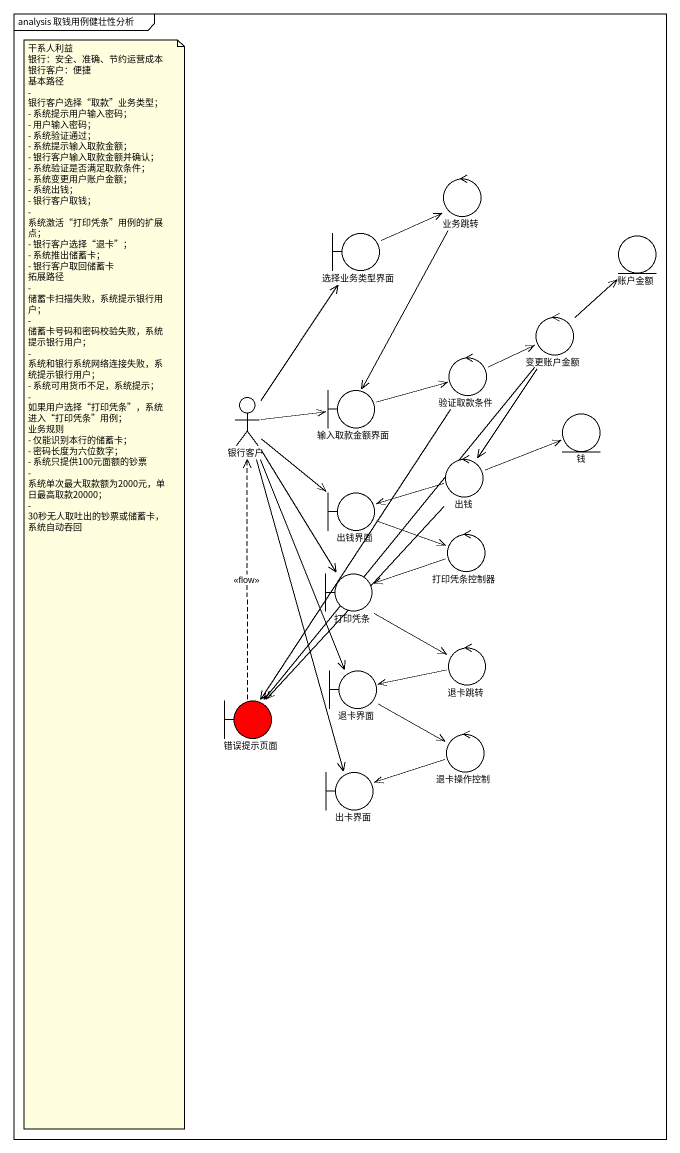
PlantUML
@startuml
mainframe analysis 取钱用例健壮性分析
control 业务跳转
boundary 选择业务类型界面
entity 账户金额
control 变更账户金额
control 验证取款条件
actor 银行客户
boundary 输入取款金额界面
entity 钱
boundary 出钱界面
control 出钱
control 打印凭条控制器
boundary 打印凭条
control 退卡跳转
boundary 退卡界面
boundary 错误提示页面 #FF0000
control 退卡操作控制
boundary 出卡界面
业务跳转 --> 输入取款金额界面
选择业务类型界面 -up-> 业务跳转
变更账户金额 -up-> 账户金额
变更账户金额 --> 出钱
变更账户金额 --> 错误提示页面
验证取款条件 -right-> 变更账户金额
验证取款条件 --> 错误提示页面
银行客户 -up-> 选择业务类型界面
银行客户 -right-> 输入取款金额界面
银行客户 --> 出钱界面
银行客户 --> 打印凭条
银行客户 --> 退卡界面
银行客户 --> 出卡界面
输入取款金额界面 -right-> 验证取款条件
出钱界面 -right-> 打印凭条控制器
出钱 -right-> 钱
出钱 -left-> 出钱界面
出钱 --> 错误提示页面
打印凭条控制器 -left-> 打印凭条
打印凭条 --> 退卡跳转
退卡跳转 -left-> 退卡界面
退卡界面 -right-> 退卡操作控制
错误提示页面 .up.> 银行客户 : <<flow>>
退卡操作控制 -left-> 出卡界面
note as N1
  干系人利益
  银行：安全、准确、节约运营成本
  银行客户：便捷
  基本路径
  - 银行客户选择“取款”业务类型；
  - 系统提示用户输入密码；
  - 用户输入密码；
  - 系统验证通过；
  - 系统提示输入取款金额；
  - 银行客户输入取款金额并确认；
  - 系统验证是否满足取款条件；
  - 系统变更用户账户金额；
  - 系统出钱；
  - 银行客户取钱；
  - 系统激活“打印凭条”用例的扩展点；
  - 银行客户选择“退卡”；
  - 系统推出储蓄卡；
  - 银行客户取回储蓄卡
  拓展路径
  - 储蓄卡扫描失败，系统提示银行用户；
  - 储蓄卡号码和密码校验失败，系统提示银行用户；
  - 系统和银行系统网络连接失败，系统提示银行用户；
  - 系统可用货币不足，系统提示；
  - 如果用户选择“打印凭条”，系统进入“打印凭条”用例；
  业务规则
  - 仅能识别本行的储蓄卡；
  - 密码长度为六位数字；
  - 系统只提供100元面额的钞票
  - 系统单次最大取款额为2000元，单日最高取款20000；
  - 30秒无人取吐出的钞票或储蓄卡，系统自动吞回
end note
@enduml
